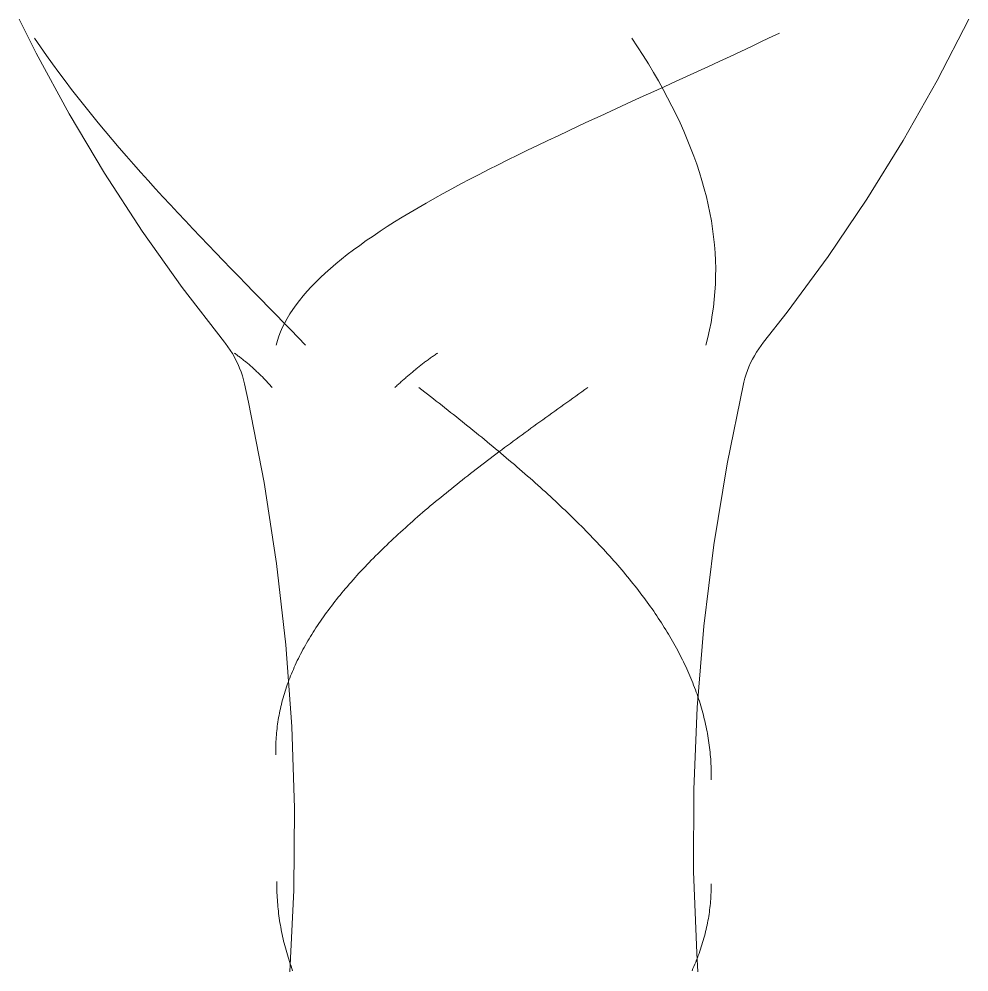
# Model space of a CAD drawing. Header units: inches. Extents: x -54880 to -186, y -132 to 853.
# Drawn here: x -54438.78 to -54420.15, y 101.31 to 120 of the extents above; entities that cross this region are included whole.
import ezdxf

# ---------------------------------------------------------------- set-up
doc = ezdxf.new("R2010")
doc.units = ezdxf.units.IN
doc.header["$MEASUREMENT"] = 0
doc.layers.add('Q-SPCQ', color=91, linetype='Continuous', lineweight=9)

# ---------------------------------------------------------------- blocks, each defined once
blk = doc.blocks.new('FP_227-Section 1')
at = {"layer": 'Q-SPCQ', "flags": 128}
for points in [[(21708.058, 101.312), (21708.134, 102.917), (21708.146, 104.523), (21708.093, 106.128), (21707.977, 107.73), (21707.796, 109.325), (21707.552, 110.913), (21707.245, 112.489), (21707.165, 112.849)], [(21716.95, 112.849), (21716.629, 111.275), (21716.37, 109.69), (21716.175, 108.096), (21716.044, 106.496), (21715.976, 104.891), (21715.973, 103.285), (21716.035, 101.68), (21716.058, 101.312)]]:
    blk.add_lwpolyline(points, dxfattribs=at)
blk = doc.blocks.new('FP_228-Section 1')
at = {"layer": 'Q-SPCQ'}
for p, q in [((21710.587, 112.774), (21710.644, 112.73)), ((21710.644, 112.73), (21710.7, 112.686)), ((21710.7, 112.686), (21710.757, 112.641)), ((21713.779, 112.69), (21713.72, 112.648)), ((21713.838, 112.732), (21713.779, 112.69)), ((21713.897, 112.774), (21713.838, 112.732)), ((21710.757, 112.641), (21710.814, 112.597)), ((21710.814, 112.597), (21710.871, 112.553)), ((21710.871, 112.553), (21710.927, 112.508)), ((21710.927, 112.508), (21710.983, 112.464)), ((21713.543, 112.522), (21713.485, 112.48)), ((21713.602, 112.564), (21713.543, 112.522)), ((21713.661, 112.606), (21713.602, 112.564)), ((21713.72, 112.648), (21713.661, 112.606)), ((21710.983, 112.464), (21711.04, 112.42)), ((21711.04, 112.42), (21711.096, 112.375)), ((21711.096, 112.375), (21711.152, 112.331)), ((21711.152, 112.331), (21711.208, 112.286)), ((21713.25, 112.312), (21713.191, 112.27)), ((21713.308, 112.354), (21713.25, 112.312)), ((21713.367, 112.396), (21713.308, 112.354)), ((21713.426, 112.438), (21713.367, 112.396)), ((21713.485, 112.48), (21713.426, 112.438)), ((21711.208, 112.286), (21711.264, 112.242)), ((21711.264, 112.242), (21711.32, 112.197)), ((21711.32, 112.197), (21711.376, 112.153)), ((21711.376, 112.153), (21711.431, 112.108)), ((21713.016, 112.143), (21712.957, 112.101)), ((21713.074, 112.186), (21713.016, 112.143)), ((21713.133, 112.228), (21713.074, 112.186)), ((21713.191, 112.27), (21713.133, 112.228)), ((21711.431, 112.108), (21711.487, 112.064)), ((21711.487, 112.064), (21711.542, 112.019)), ((21711.542, 112.019), (21711.597, 111.975)), ((21711.597, 111.975), (21711.652, 111.93)), ((21712.783, 111.975), (21712.725, 111.933)), ((21712.841, 112.017), (21712.783, 111.975)), ((21712.899, 112.059), (21712.841, 112.017)), ((21712.957, 112.101), (21712.899, 112.059)), ((21711.652, 111.93), (21711.707, 111.886)), ((21711.707, 111.886), (21711.762, 111.841)), ((21711.762, 111.841), (21711.817, 111.797)), ((21711.817, 111.797), (21711.871, 111.752)), ((21711.871, 111.752), (21711.925, 111.708)), ((21712.494, 111.764), (21712.437, 111.721)), ((21712.552, 111.806), (21712.494, 111.764)), ((21712.609, 111.848), (21712.552, 111.806)), ((21712.667, 111.89), (21712.609, 111.848)), ((21712.725, 111.933), (21712.667, 111.89)), ((21711.925, 111.708), (21711.979, 111.663)), ((21711.979, 111.663), (21712.033, 111.618)), ((21712.033, 111.618), (21712.087, 111.574)), ((21712.087, 111.574), (21712.14, 111.529)), ((21712.266, 111.595), (21712.209, 111.552)), ((21712.323, 111.637), (21712.266, 111.595)), ((21712.38, 111.679), (21712.323, 111.637)), ((21712.437, 111.721), (21712.38, 111.679)), ((21711.984, 111.383), (21711.928, 111.341)), ((21712.04, 111.426), (21711.984, 111.383)), ((21712.096, 111.468), (21712.04, 111.426)), ((21712.153, 111.51), (21712.096, 111.468)), ((21712.14, 111.529), (21712.194, 111.485)), ((21712.209, 111.552), (21712.153, 111.51)), ((21712.194, 111.485), (21712.247, 111.44)), ((21712.247, 111.44), (21712.3, 111.395)), ((21712.3, 111.395), (21712.352, 111.351)), ((21711.762, 111.214), (21711.707, 111.172)), ((21711.817, 111.256), (21711.762, 111.214)), ((21711.873, 111.299), (21711.817, 111.256)), ((21711.928, 111.341), (21711.873, 111.299)), ((21712.352, 111.351), (21712.405, 111.306)), ((21712.405, 111.306), (21712.457, 111.261)), ((21712.457, 111.261), (21712.509, 111.217)), ((21712.509, 111.217), (21712.561, 111.172)), ((21711.543, 111.045), (21711.489, 111.002)), ((21711.598, 111.087), (21711.543, 111.045)), ((21711.652, 111.129), (21711.598, 111.087)), ((21711.707, 111.172), (21711.652, 111.129)), ((21712.561, 111.172), (21712.613, 111.127)), ((21712.613, 111.127), (21712.664, 111.083)), ((21712.664, 111.083), (21712.715, 111.038)), ((21712.715, 111.038), (21712.766, 110.993)), ((21711.275, 110.833), (21711.222, 110.79)), ((21711.328, 110.875), (21711.275, 110.833)), ((21711.382, 110.917), (21711.328, 110.875)), ((21711.435, 110.96), (21711.382, 110.917)), ((21711.489, 111.002), (21711.435, 110.96)), ((21712.766, 110.993), (21712.817, 110.948)), ((21712.817, 110.948), (21712.867, 110.904)), ((21712.867, 110.904), (21712.917, 110.859)), ((21712.917, 110.859), (21712.967, 110.814)), ((21711.065, 110.663), (21711.014, 110.62)), ((21711.118, 110.705), (21711.065, 110.663)), ((21711.17, 110.748), (21711.118, 110.705)), ((21711.222, 110.79), (21711.17, 110.748)), ((21712.967, 110.814), (21713.017, 110.769)), ((21713.017, 110.769), (21713.066, 110.725)), ((21713.066, 110.725), (21713.115, 110.68)), ((21713.115, 110.68), (21713.164, 110.635)), ((21713.164, 110.635), (21713.213, 110.59)), ((21710.809, 110.451), (21710.759, 110.408)), ((21710.86, 110.493), (21710.809, 110.451)), ((21710.911, 110.536), (21710.86, 110.493)), ((21710.962, 110.578), (21710.911, 110.536)), ((21711.014, 110.62), (21710.962, 110.578)), ((21713.213, 110.59), (21713.261, 110.545)), ((21713.261, 110.545), (21713.309, 110.501)), ((21713.309, 110.501), (21713.357, 110.456)), ((21713.357, 110.456), (21713.404, 110.411)), ((21710.61, 110.281), (21710.561, 110.238)), ((21710.659, 110.323), (21710.61, 110.281)), ((21710.709, 110.366), (21710.659, 110.323)), ((21710.759, 110.408), (21710.709, 110.366)), ((21713.404, 110.411), (21713.451, 110.366)), ((21713.451, 110.366), (21713.498, 110.321)), ((21713.498, 110.321), (21713.544, 110.276)), ((21713.544, 110.276), (21713.591, 110.232)), ((21710.416, 110.11), (21710.368, 110.068)), ((21710.464, 110.153), (21710.416, 110.11)), ((21710.512, 110.196), (21710.464, 110.153)), ((21710.561, 110.238), (21710.512, 110.196)), ((21713.591, 110.232), (21713.637, 110.187)), ((21713.637, 110.187), (21713.682, 110.142)), ((21713.682, 110.142), (21713.727, 110.097)), ((21713.727, 110.097), (21713.772, 110.052)), ((21710.18, 109.898), (21710.134, 109.855)), ((21710.227, 109.94), (21710.18, 109.898)), ((21710.274, 109.983), (21710.227, 109.94)), ((21710.321, 110.025), (21710.274, 109.983)), ((21710.368, 110.068), (21710.321, 110.025)), ((21713.772, 110.052), (21713.817, 110.007)), ((21713.817, 110.007), (21713.861, 109.962)), ((21713.861, 109.962), (21713.905, 109.917)), ((21713.905, 109.917), (21713.949, 109.872)), ((21709.999, 109.727), (21709.954, 109.685)), ((21710.044, 109.77), (21709.999, 109.727)), ((21710.089, 109.812), (21710.044, 109.77)), ((21710.134, 109.855), (21710.089, 109.812)), ((21713.949, 109.872), (21713.992, 109.827)), ((21713.992, 109.827), (21714.035, 109.782)), ((21714.035, 109.782), (21714.078, 109.737)), ((21714.078, 109.737), (21714.12, 109.692)), ((21709.78, 109.514), (21709.737, 109.472)), ((21709.823, 109.557), (21709.78, 109.514)), ((21709.866, 109.599), (21709.823, 109.557)), ((21709.91, 109.642), (21709.866, 109.599)), ((21709.954, 109.685), (21709.91, 109.642)), ((21714.12, 109.692), (21714.162, 109.648)), ((21714.162, 109.648), (21714.204, 109.603)), ((21714.204, 109.603), (21714.245, 109.558)), ((21714.245, 109.558), (21714.286, 109.513)), ((21714.286, 109.513), (21714.327, 109.468)), ((21709.612, 109.344), (21709.571, 109.301)), ((21709.653, 109.386), (21709.612, 109.344)), ((21709.695, 109.429), (21709.653, 109.386)), ((21709.737, 109.472), (21709.695, 109.429)), ((21714.327, 109.468), (21714.367, 109.423)), ((21714.367, 109.423), (21714.407, 109.378)), ((21714.407, 109.378), (21714.446, 109.333)), ((21714.446, 109.333), (21714.485, 109.287)), ((21709.45, 109.173), (21709.41, 109.13)), ((21709.49, 109.216), (21709.45, 109.173)), ((21709.53, 109.258), (21709.49, 109.216)), ((21709.571, 109.301), (21709.53, 109.258)), ((21714.485, 109.287), (21714.524, 109.242)), ((21714.524, 109.242), (21714.563, 109.197)), ((21714.563, 109.197), (21714.601, 109.152)), ((21714.601, 109.152), (21714.638, 109.107)), ((21709.257, 108.959), (21709.22, 108.917)), ((21709.295, 109.002), (21709.257, 108.959)), ((21709.333, 109.045), (21709.295, 109.002)), ((21709.371, 109.087), (21709.333, 109.045)), ((21709.41, 109.13), (21709.371, 109.087)), ((21714.638, 109.107), (21714.676, 109.062)), ((21714.676, 109.062), (21714.713, 109.017)), ((21714.713, 109.017), (21714.749, 108.972)), ((21714.749, 108.972), (21714.785, 108.927)), ((21709.11, 108.788), (21709.075, 108.746)), ((21709.146, 108.831), (21709.11, 108.788)), ((21709.183, 108.874), (21709.146, 108.831)), ((21709.22, 108.917), (21709.183, 108.874)), ((21714.785, 108.927), (21714.821, 108.882)), ((21714.821, 108.882), (21714.856, 108.837)), ((21714.856, 108.837), (21714.891, 108.792)), ((21714.891, 108.792), (21714.926, 108.747)), ((21708.937, 108.575), (21708.904, 108.532)), ((21708.971, 108.617), (21708.937, 108.575)), ((21709.005, 108.66), (21708.971, 108.617)), ((21709.04, 108.703), (21709.005, 108.66)), ((21709.075, 108.746), (21709.04, 108.703)), ((21714.926, 108.747), (21714.96, 108.702)), ((21714.96, 108.702), (21714.994, 108.656)), ((21714.994, 108.656), (21715.028, 108.611)), ((21715.028, 108.611), (21715.061, 108.566)), ((21708.807, 108.404), (21708.775, 108.361)), ((21708.839, 108.446), (21708.807, 108.404)), ((21708.871, 108.489), (21708.839, 108.446)), ((21708.904, 108.532), (21708.871, 108.489)), ((21715.061, 108.566), (21715.093, 108.521)), ((21715.093, 108.521), (21715.125, 108.476)), ((21715.125, 108.476), (21715.157, 108.431)), ((21715.157, 108.431), (21715.189, 108.386)), ((21708.683, 108.232), (21708.654, 108.19)), ((21708.713, 108.275), (21708.683, 108.232)), ((21708.744, 108.318), (21708.713, 108.275)), ((21708.775, 108.361), (21708.744, 108.318)), ((21715.189, 108.386), (21715.22, 108.34)), ((21715.22, 108.34), (21715.25, 108.295)), ((21715.25, 108.295), (21715.28, 108.25)), ((21715.28, 108.25), (21715.31, 108.205)), ((21715.31, 108.205), (21715.34, 108.16)), ((21708.54, 108.018), (21708.513, 107.975)), ((21708.568, 108.061), (21708.54, 108.018)), ((21708.596, 108.104), (21708.568, 108.061)), ((21708.625, 108.147), (21708.596, 108.104)), ((21708.654, 108.19), (21708.625, 108.147)), ((21715.34, 108.16), (21715.369, 108.115)), ((21715.369, 108.115), (21715.397, 108.069)), ((21715.397, 108.069), (21715.425, 108.024)), ((21715.425, 108.024), (21715.453, 107.979)), ((21708.434, 107.847), (21708.408, 107.804)), ((21708.46, 107.89), (21708.434, 107.847)), ((21708.486, 107.933), (21708.46, 107.89)), ((21708.513, 107.975), (21708.486, 107.933)), ((21715.453, 107.979), (21715.48, 107.934)), ((21715.48, 107.934), (21715.507, 107.888)), ((21715.507, 107.888), (21715.534, 107.843)), ((21715.534, 107.843), (21715.56, 107.798)), ((21708.335, 107.675), (21708.312, 107.633)), ((21708.359, 107.718), (21708.335, 107.675)), ((21708.384, 107.761), (21708.359, 107.718)), ((21708.408, 107.804), (21708.384, 107.761)), ((21715.56, 107.798), (21715.585, 107.753)), ((21715.585, 107.753), (21715.61, 107.708)), ((21715.61, 107.708), (21715.635, 107.662)), ((21715.635, 107.662), (21715.66, 107.617)), ((21708.223, 107.461), (21708.202, 107.418)), ((21708.245, 107.504), (21708.223, 107.461)), ((21708.267, 107.547), (21708.245, 107.504)), ((21708.289, 107.59), (21708.267, 107.547)), ((21708.312, 107.633), (21708.289, 107.59)), ((21715.66, 107.617), (21715.683, 107.572)), ((21715.683, 107.572), (21715.707, 107.527)), ((21715.707, 107.527), (21715.73, 107.481)), ((21715.73, 107.481), (21715.753, 107.436)), ((21708.143, 107.29), (21708.124, 107.247)), ((21708.162, 107.332), (21708.143, 107.29)), ((21708.182, 107.375), (21708.162, 107.332)), ((21708.202, 107.418), (21708.182, 107.375)), ((21715.753, 107.436), (21715.775, 107.391)), ((21715.775, 107.391), (21715.796, 107.346)), ((21715.796, 107.346), (21715.818, 107.3)), ((21715.818, 107.3), (21715.839, 107.255)), ((21708.07, 107.118), (21708.053, 107.075)), ((21708.087, 107.161), (21708.07, 107.118)), ((21708.105, 107.204), (21708.087, 107.161)), ((21708.124, 107.247), (21708.105, 107.204)), ((21715.839, 107.255), (21715.859, 107.21)), ((21715.859, 107.21), (21715.879, 107.164)), ((21715.879, 107.164), (21715.899, 107.119)), ((21715.899, 107.119), (21715.918, 107.074)), ((21707.99, 106.903), (21707.976, 106.86)), ((21708.005, 106.946), (21707.99, 106.903)), ((21708.021, 106.989), (21708.005, 106.946)), ((21708.037, 107.032), (21708.021, 106.989)), ((21708.053, 107.075), (21708.037, 107.032)), ((21715.918, 107.074), (21715.936, 107.029)), ((21715.936, 107.029), (21715.955, 106.983)), ((21715.955, 106.983), (21715.972, 106.938)), ((21715.972, 106.938), (21715.99, 106.893)), ((21715.99, 106.893), (21716.007, 106.847)), ((21707.936, 106.731), (21707.924, 106.688)), ((21707.949, 106.774), (21707.936, 106.731)), ((21707.962, 106.817), (21707.949, 106.774)), ((21707.976, 106.86), (21707.962, 106.817)), ((21716.007, 106.847), (21716.023, 106.802)), ((21716.023, 106.802), (21716.039, 106.757)), ((21716.039, 106.757), (21716.055, 106.711)), ((21716.055, 106.711), (21716.07, 106.666)), ((21707.889, 106.56), (21707.879, 106.517)), ((21707.9, 106.603), (21707.889, 106.56)), ((21707.912, 106.646), (21707.9, 106.603)), ((21707.924, 106.688), (21707.912, 106.646)), ((21716.07, 106.666), (21716.085, 106.621)), ((21716.085, 106.621), (21716.099, 106.575)), ((21716.099, 106.575), (21716.113, 106.53)), ((21716.113, 106.53), (21716.126, 106.485)), ((21707.843, 106.345), (21707.835, 106.302)), ((21707.851, 106.388), (21707.843, 106.345)), ((21707.86, 106.431), (21707.851, 106.388)), ((21707.869, 106.474), (21707.86, 106.431)), ((21707.879, 106.517), (21707.869, 106.474)), ((21716.126, 106.485), (21716.139, 106.439)), ((21716.139, 106.439), (21716.152, 106.394)), ((21716.152, 106.394), (21716.164, 106.349)), ((21716.164, 106.349), (21716.175, 106.303)), ((21707.815, 106.173), (21707.809, 106.13)), ((21707.821, 106.216), (21707.815, 106.173)), ((21707.828, 106.259), (21707.821, 106.216)), ((21707.835, 106.302), (21707.828, 106.259)), ((21716.175, 106.303), (21716.186, 106.258)), ((21716.186, 106.258), (21716.197, 106.213)), ((21716.197, 106.213), (21716.207, 106.167)), ((21716.207, 106.167), (21716.217, 106.122)), ((21707.795, 106.001), (21707.791, 105.958)), ((21707.799, 106.044), (21707.795, 106.001)), ((21707.804, 106.087), (21707.799, 106.044)), ((21707.809, 106.13), (21707.804, 106.087)), ((21716.217, 106.122), (21716.226, 106.076)), ((21716.226, 106.076), (21716.235, 106.031)), ((21716.235, 106.031), (21716.244, 105.986)), ((21716.244, 105.986), (21716.252, 105.94)), ((21707.782, 105.786), (21707.78, 105.743)), ((21707.783, 105.829), (21707.782, 105.786)), ((21707.785, 105.872), (21707.783, 105.829)), ((21707.788, 105.915), (21707.785, 105.872)), ((21707.791, 105.958), (21707.788, 105.915)), ((21716.252, 105.94), (21716.259, 105.895)), ((21716.259, 105.895), (21716.266, 105.85)), ((21716.266, 105.85), (21716.273, 105.804)), ((21716.273, 105.804), (21716.279, 105.759)), ((21707.78, 105.743), (21707.78, 105.7)), ((21707.78, 105.7), (21707.78, 105.657)), ((21707.78, 105.657), (21707.78, 105.614)), ((21707.78, 105.614), (21707.781, 105.571)), ((21716.279, 105.759), (21716.285, 105.713)), ((21716.285, 105.713), (21716.29, 105.668)), ((21716.29, 105.668), (21716.295, 105.623)), ((21716.295, 105.623), (21716.3, 105.577)), ((21716.3, 105.577), (21716.304, 105.532)), ((21716.304, 105.532), (21716.307, 105.486)), ((21716.307, 105.486), (21716.31, 105.441)), ((21716.31, 105.441), (21716.313, 105.396)), ((21716.313, 105.396), (21716.315, 105.35)), ((21716.315, 105.35), (21716.317, 105.305)), ((21716.317, 105.305), (21716.318, 105.259)), ((21716.318, 105.259), (21716.319, 105.214)), ((21716.319, 105.214), (21716.319, 105.169)), ((21716.319, 105.169), (21716.319, 105.123)), ((21716.319, 105.123), (21716.319, 105.078)), ((21707.8, 103.087), (21707.8, 103.042)), ((21707.8, 103.042), (21707.8, 102.997)), ((21707.8, 102.997), (21707.801, 102.952)), ((21716.317, 103.041), (21716.317, 102.999)), ((21716.317, 102.999), (21716.317, 102.956)), ((21707.801, 102.952), (21707.802, 102.907)), ((21707.802, 102.907), (21707.803, 102.862)), ((21707.803, 102.862), (21707.805, 102.817)), ((21707.805, 102.817), (21707.807, 102.772)), ((21716.311, 102.785), (21716.308, 102.742)), ((21716.313, 102.828), (21716.311, 102.785)), ((21716.315, 102.87), (21716.313, 102.828)), ((21716.316, 102.913), (21716.315, 102.87)), ((21716.317, 102.956), (21716.316, 102.913)), ((21707.807, 102.772), (21707.81, 102.727)), ((21707.81, 102.727), (21707.813, 102.682)), ((21707.813, 102.682), (21707.817, 102.637)), ((21707.817, 102.637), (21707.821, 102.592)), ((21716.297, 102.614), (21716.292, 102.572)), ((21716.301, 102.657), (21716.297, 102.614)), ((21716.305, 102.7), (21716.301, 102.657)), ((21716.308, 102.742), (21716.305, 102.7)), ((21707.821, 102.592), (21707.825, 102.547)), ((21707.825, 102.547), (21707.83, 102.502)), ((21707.83, 102.502), (21707.835, 102.457)), ((21707.835, 102.457), (21707.841, 102.413)), ((21707.841, 102.413), (21707.847, 102.368)), ((21716.275, 102.444), (21716.268, 102.401)), ((21716.281, 102.486), (21716.275, 102.444)), ((21716.287, 102.529), (21716.281, 102.486)), ((21716.292, 102.572), (21716.287, 102.529)), ((21707.847, 102.368), (21707.854, 102.323)), ((21707.854, 102.323), (21707.861, 102.278)), ((21707.861, 102.278), (21707.869, 102.233)), ((21707.869, 102.233), (21707.876, 102.188)), ((21716.237, 102.23), (21716.227, 102.188)), ((21716.245, 102.273), (21716.237, 102.23)), ((21716.253, 102.316), (21716.245, 102.273)), ((21716.261, 102.358), (21716.253, 102.316)), ((21716.268, 102.401), (21716.261, 102.358)), ((21707.876, 102.188), (21707.885, 102.143)), ((21707.885, 102.143), (21707.894, 102.098)), ((21707.894, 102.098), (21707.903, 102.053)), ((21707.903, 102.053), (21707.913, 102.008)), ((21716.197, 102.06), (21716.186, 102.017)), ((21716.208, 102.103), (21716.197, 102.06)), ((21716.218, 102.145), (21716.208, 102.103)), ((21716.227, 102.188), (21716.218, 102.145)), ((21707.913, 102.008), (21707.923, 101.963)), ((21707.923, 101.963), (21707.933, 101.919)), ((21707.933, 101.919), (21707.944, 101.874)), ((21707.944, 101.874), (21707.956, 101.829)), ((21716.149, 101.889), (21716.136, 101.847)), ((21716.162, 101.932), (21716.149, 101.889)), ((21716.174, 101.975), (21716.162, 101.932)), ((21716.186, 102.017), (21716.174, 101.975)), ((21707.956, 101.829), (21707.968, 101.784)), ((21707.968, 101.784), (21707.98, 101.739)), ((21707.98, 101.739), (21707.993, 101.694)), ((21707.993, 101.694), (21708.006, 101.649)), ((21716.079, 101.676), (21716.063, 101.634)), ((21716.094, 101.719), (21716.079, 101.676)), ((21716.109, 101.761), (21716.094, 101.719)), ((21716.123, 101.804), (21716.109, 101.761)), ((21716.136, 101.847), (21716.123, 101.804)), ((21708.006, 101.649), (21708.02, 101.604)), ((21708.02, 101.604), (21708.034, 101.56)), ((21708.034, 101.56), (21708.048, 101.515)), ((21708.048, 101.515), (21708.063, 101.47)), ((21716.014, 101.506), (21715.996, 101.463)), ((21716.031, 101.548), (21716.014, 101.506)), ((21716.047, 101.591), (21716.031, 101.548)), ((21716.063, 101.634), (21716.047, 101.591)), ((21708.063, 101.47), (21708.078, 101.425)), ((21708.078, 101.425), (21708.094, 101.38)), ((21708.094, 101.38), (21708.11, 101.335)), ((21715.96, 101.378), (21715.941, 101.335)), ((21715.978, 101.42), (21715.96, 101.378)), ((21715.996, 101.463), (21715.978, 101.42))]:
    blk.add_line(p, q, dxfattribs=at)
blk = doc.blocks.new('FP_229-Section 1')
at = {"layer": 'Q-SPCQ', "flags": 128}
for points in [[(21706.773, 113.662), (21705.945, 114.735), (21705.161, 115.84), (21704.422, 116.975), (21703.729, 118.139), (21703.083, 119.33), (21702.745, 120)], [(21721.37, 120), (21720.751, 118.795), (21720.083, 117.616), (21719.37, 116.465), (21718.61, 115.343), (21717.806, 114.252), (21717.343, 113.662)]]:
    blk.add_lwpolyline(points, dxfattribs=at)
blk = doc.blocks.new('FP_230-Section 1')
at = {"layer": 'Q-SPCQ'}
for p, q in [((21703.051, 119.623), (21703.166, 119.455)), ((21714.764, 119.623), (21714.875, 119.455)), ((21717.527, 119.663), (21717.318, 119.564)), ((21717.658, 119.726), (21717.527, 119.663)), ((21703.166, 119.455), (21703.283, 119.287)), ((21714.875, 119.455), (21714.982, 119.287)), ((21717.109, 119.465), (21716.898, 119.366)), ((21717.318, 119.564), (21717.109, 119.465)), ((21703.283, 119.287), (21703.403, 119.12)), ((21714.982, 119.287), (21715.085, 119.12)), ((21716.686, 119.268), (21716.474, 119.169)), ((21716.898, 119.366), (21716.686, 119.268)), ((21703.403, 119.12), (21703.525, 118.953)), ((21715.085, 119.12), (21715.185, 118.953)), ((21716.261, 119.071), (21716.047, 118.973)), ((21716.474, 119.169), (21716.261, 119.071)), ((21703.525, 118.953), (21703.649, 118.787)), ((21715.185, 118.953), (21715.281, 118.787)), ((21715.833, 118.875), (21715.62, 118.777)), ((21716.047, 118.973), (21715.833, 118.875)), ((21703.649, 118.787), (21703.775, 118.621)), ((21715.406, 118.68), (21715.193, 118.582)), ((21715.281, 118.787), (21715.374, 118.621)), ((21715.62, 118.777), (21715.406, 118.68)), ((21703.775, 118.621), (21703.904, 118.456)), ((21714.98, 118.485), (21714.768, 118.388)), ((21715.193, 118.582), (21714.98, 118.485)), ((21715.374, 118.621), (21715.463, 118.456)), ((21703.904, 118.456), (21704.034, 118.291)), ((21714.768, 118.388), (21714.557, 118.291)), ((21715.463, 118.456), (21715.548, 118.291)), ((21704.034, 118.291), (21704.166, 118.127)), ((21704.166, 118.127), (21704.3, 117.963)), ((21714.346, 118.194), (21714.137, 118.098)), ((21714.557, 118.291), (21714.346, 118.194)), ((21715.548, 118.291), (21715.629, 118.127)), ((21715.629, 118.127), (21715.706, 117.963)), ((21704.3, 117.963), (21704.435, 117.8)), ((21713.929, 118.001), (21713.723, 117.905)), ((21714.137, 118.098), (21713.929, 118.001)), ((21715.706, 117.963), (21715.78, 117.8)), ((21704.435, 117.8), (21704.573, 117.637)), ((21713.518, 117.809), (21713.314, 117.713)), ((21713.723, 117.905), (21713.518, 117.809)), ((21715.78, 117.8), (21715.849, 117.637)), ((21704.573, 117.637), (21704.711, 117.475)), ((21713.113, 117.618), (21712.914, 117.522)), ((21713.314, 117.713), (21713.113, 117.618)), ((21715.849, 117.637), (21715.914, 117.475)), ((21704.711, 117.475), (21704.851, 117.313)), ((21712.717, 117.427), (21712.522, 117.332)), ((21712.914, 117.522), (21712.717, 117.427)), ((21715.914, 117.475), (21715.976, 117.313)), ((21704.851, 117.313), (21704.992, 117.152)), ((21712.33, 117.237), (21712.14, 117.142)), ((21712.522, 117.332), (21712.33, 117.237)), ((21715.976, 117.313), (21716.033, 117.152)), ((21704.992, 117.152), (21705.135, 116.991)), ((21705.135, 116.991), (21705.278, 116.831)), ((21711.953, 117.048), (21711.769, 116.954)), ((21712.14, 117.142), (21711.953, 117.048)), ((21716.033, 117.152), (21716.087, 116.991)), ((21716.087, 116.991), (21716.136, 116.831)), ((21705.278, 116.831), (21705.423, 116.672)), ((21711.587, 116.86), (21711.409, 116.766)), ((21711.769, 116.954), (21711.587, 116.86)), ((21716.136, 116.831), (21716.181, 116.672)), ((21705.423, 116.672), (21705.568, 116.513)), ((21711.234, 116.672), (21711.063, 116.578)), ((21711.409, 116.766), (21711.234, 116.672)), ((21716.181, 116.672), (21716.222, 116.513)), ((21705.568, 116.513), (21705.714, 116.355)), ((21710.895, 116.485), (21710.73, 116.392)), ((21711.063, 116.578), (21710.895, 116.485)), ((21716.222, 116.513), (21716.259, 116.355)), ((21705.714, 116.355), (21705.861, 116.197)), ((21710.569, 116.299), (21710.412, 116.206)), ((21710.73, 116.392), (21710.569, 116.299)), ((21716.259, 116.355), (21716.292, 116.197)), ((21705.861, 116.197), (21706.008, 116.04)), ((21710.259, 116.114), (21710.11, 116.021)), ((21710.412, 116.206), (21710.259, 116.114)), ((21716.292, 116.197), (21716.321, 116.04)), ((21706.008, 116.04), (21706.156, 115.883)), ((21706.156, 115.883), (21706.305, 115.727)), ((21709.964, 115.929), (21709.823, 115.837)), ((21710.11, 116.021), (21709.964, 115.929)), ((21716.321, 116.04), (21716.345, 115.883)), ((21716.345, 115.883), (21716.365, 115.727)), ((21706.305, 115.727), (21706.453, 115.572)), ((21709.686, 115.745), (21709.554, 115.654)), ((21709.823, 115.837), (21709.686, 115.745)), ((21716.365, 115.727), (21716.381, 115.572)), ((21706.453, 115.572), (21706.602, 115.417)), ((21709.425, 115.562), (21709.302, 115.471)), ((21709.554, 115.654), (21709.425, 115.562)), ((21716.381, 115.572), (21716.393, 115.417)), ((21706.602, 115.417), (21706.75, 115.262)), ((21709.182, 115.38), (21709.067, 115.29)), ((21709.302, 115.471), (21709.182, 115.38)), ((21716.393, 115.417), (21716.401, 115.262)), ((21706.75, 115.262), (21706.899, 115.109)), ((21708.957, 115.199), (21708.851, 115.109)), ((21709.067, 115.29), (21708.957, 115.199)), ((21716.401, 115.262), (21716.405, 115.109)), ((21706.899, 115.109), (21707.048, 114.956)), ((21707.048, 114.956), (21707.196, 114.803)), ((21708.654, 114.929), (21708.563, 114.839)), ((21708.75, 115.019), (21708.654, 114.929)), ((21708.851, 115.109), (21708.75, 115.019)), ((21716.404, 114.956), (21716.4, 114.803)), ((21716.405, 115.109), (21716.404, 114.956)), ((21707.196, 114.803), (21707.344, 114.652)), ((21708.476, 114.75), (21708.394, 114.661)), ((21708.563, 114.839), (21708.476, 114.75)), ((21716.4, 114.803), (21716.391, 114.652)), ((21707.344, 114.652), (21707.491, 114.5)), ((21708.317, 114.572), (21708.244, 114.483)), ((21708.394, 114.661), (21708.317, 114.572)), ((21716.391, 114.652), (21716.378, 114.5)), ((21707.491, 114.5), (21707.638, 114.35)), ((21708.177, 114.394), (21708.114, 114.306)), ((21708.244, 114.483), (21708.177, 114.394)), ((21716.378, 114.5), (21716.361, 114.35)), ((21707.638, 114.35), (21707.784, 114.2)), ((21707.784, 114.2), (21707.93, 114.051)), ((21708.057, 114.218), (21708.004, 114.13)), ((21708.114, 114.306), (21708.057, 114.218)), ((21716.339, 114.2), (21716.314, 114.051)), ((21716.361, 114.35), (21716.339, 114.2)), ((21707.956, 114.042), (21707.912, 113.955)), ((21707.93, 114.051), (21708.074, 113.902)), ((21708.004, 114.13), (21707.956, 114.042)), ((21716.314, 114.051), (21716.285, 113.902)), ((21707.874, 113.867), (21707.84, 113.78)), ((21707.912, 113.955), (21707.874, 113.867)), ((21708.074, 113.902), (21708.218, 113.754)), ((21716.285, 113.902), (21716.252, 113.754)), ((21707.811, 113.693), (21707.787, 113.607)), ((21707.84, 113.78), (21707.811, 113.693)), ((21708.218, 113.754), (21708.36, 113.607)), ((21716.252, 113.754), (21716.214, 113.607))]:
    blk.add_line(p, q, dxfattribs=at)
blk = doc.blocks.new('FP_231-Section 1')
at = {"layer": 'Q-SPCQ', "flags": 128}
for points in [[(21707.165, 112.849), (21707.146, 112.926), (21707.124, 113.003), (21707.099, 113.079), (21707.07, 113.154), (21707.039, 113.228), (21707.005, 113.3), (21706.968, 113.371), (21706.928, 113.44), (21706.885, 113.508), (21706.84, 113.574), (21706.792, 113.638), (21706.773, 113.662)], [(21717.343, 113.662), (21717.294, 113.599), (21717.248, 113.533), (21717.204, 113.466), (21717.163, 113.398), (21717.125, 113.327), (21717.09, 113.256), (21717.057, 113.182), (21717.028, 113.108), (21717.001, 113.033), (21716.978, 112.956), (21716.957, 112.879), (21716.95, 112.849)]]:
    blk.add_lwpolyline(points, dxfattribs=at)
blk = doc.blocks.new('FP_232-Section 1')
at = {"layer": 'Q-SPCQ'}
for p, q in [((21706.964, 113.45), (21706.981, 113.439)), ((21706.981, 113.439), (21706.997, 113.427)), ((21710.937, 113.439), (21710.919, 113.427)), ((21710.954, 113.45), (21710.937, 113.439)), ((21706.997, 113.427), (21707.013, 113.415)), ((21707.013, 113.415), (21707.029, 113.403)), ((21707.029, 113.403), (21707.045, 113.391)), ((21707.045, 113.391), (21707.061, 113.379)), ((21707.061, 113.379), (21707.077, 113.367)), ((21707.077, 113.367), (21707.093, 113.355)), ((21707.093, 113.355), (21707.109, 113.343)), ((21707.109, 113.343), (21707.124, 113.331)), ((21707.124, 113.331), (21707.14, 113.318)), ((21707.14, 113.318), (21707.156, 113.306)), ((21707.156, 113.306), (21707.171, 113.293)), ((21707.171, 113.293), (21707.186, 113.281)), ((21707.186, 113.281), (21707.202, 113.268)), ((21707.202, 113.268), (21707.217, 113.255)), ((21707.217, 113.255), (21707.232, 113.242)), ((21710.681, 113.255), (21710.664, 113.242)), ((21710.698, 113.268), (21710.681, 113.255)), ((21710.715, 113.281), (21710.698, 113.268)), ((21710.731, 113.293), (21710.715, 113.281)), ((21710.748, 113.306), (21710.731, 113.293)), ((21710.765, 113.318), (21710.748, 113.306)), ((21710.782, 113.331), (21710.765, 113.318)), ((21710.799, 113.343), (21710.782, 113.331)), ((21710.816, 113.355), (21710.799, 113.343)), ((21710.833, 113.367), (21710.816, 113.355)), ((21710.85, 113.379), (21710.833, 113.367)), ((21710.868, 113.391), (21710.85, 113.379)), ((21710.885, 113.403), (21710.868, 113.391)), ((21710.902, 113.415), (21710.885, 113.403)), ((21710.919, 113.427), (21710.902, 113.415)), ((21707.232, 113.242), (21707.248, 113.23)), ((21707.248, 113.23), (21707.263, 113.217)), ((21707.263, 113.217), (21707.278, 113.204)), ((21707.278, 113.204), (21707.293, 113.191)), ((21707.293, 113.191), (21707.308, 113.177)), ((21707.308, 113.177), (21707.323, 113.164)), ((21707.323, 113.164), (21707.337, 113.151)), ((21707.337, 113.151), (21707.352, 113.138)), ((21707.352, 113.138), (21707.367, 113.124)), ((21707.367, 113.124), (21707.381, 113.111)), ((21707.381, 113.111), (21707.396, 113.097)), ((21707.396, 113.097), (21707.41, 113.084)), ((21707.41, 113.084), (21707.425, 113.07)), ((21707.425, 113.07), (21707.439, 113.057)), ((21710.451, 113.07), (21710.434, 113.057)), ((21710.467, 113.084), (21710.451, 113.07)), ((21710.483, 113.097), (21710.467, 113.084)), ((21710.5, 113.111), (21710.483, 113.097)), ((21710.516, 113.124), (21710.5, 113.111)), ((21710.532, 113.138), (21710.516, 113.124)), ((21710.549, 113.151), (21710.532, 113.138)), ((21710.565, 113.164), (21710.549, 113.151)), ((21710.582, 113.177), (21710.565, 113.164)), ((21710.598, 113.191), (21710.582, 113.177)), ((21710.615, 113.204), (21710.598, 113.191)), ((21710.631, 113.217), (21710.615, 113.204)), ((21710.648, 113.23), (21710.631, 113.217)), ((21710.664, 113.242), (21710.648, 113.23)), ((21707.439, 113.057), (21707.453, 113.043)), ((21707.453, 113.043), (21707.468, 113.029)), ((21707.468, 113.029), (21707.482, 113.015)), ((21707.482, 113.015), (21707.496, 113.002)), ((21707.496, 113.002), (21707.51, 112.988)), ((21707.51, 112.988), (21707.524, 112.974)), ((21707.524, 112.974), (21707.537, 112.96)), ((21707.537, 112.96), (21707.551, 112.946)), ((21707.551, 112.946), (21707.565, 112.932)), ((21707.565, 112.932), (21707.579, 112.918)), ((21707.579, 112.918), (21707.592, 112.903)), ((21707.592, 112.903), (21707.606, 112.889)), ((21707.606, 112.889), (21707.619, 112.875)), ((21707.619, 112.875), (21707.632, 112.861)), ((21710.225, 112.875), (21710.209, 112.861)), ((21710.241, 112.889), (21710.225, 112.875)), ((21710.257, 112.903), (21710.241, 112.889)), ((21710.273, 112.918), (21710.257, 112.903)), ((21710.289, 112.932), (21710.273, 112.918)), ((21710.305, 112.946), (21710.289, 112.932)), ((21710.321, 112.96), (21710.305, 112.946)), ((21710.337, 112.974), (21710.321, 112.96)), ((21710.353, 112.988), (21710.337, 112.974)), ((21710.37, 113.002), (21710.353, 112.988)), ((21710.386, 113.015), (21710.37, 113.002)), ((21710.402, 113.029), (21710.386, 113.015)), ((21710.418, 113.043), (21710.402, 113.029)), ((21710.434, 113.057), (21710.418, 113.043)), ((21707.632, 112.861), (21707.646, 112.846)), ((21707.646, 112.846), (21707.659, 112.832)), ((21707.659, 112.832), (21707.672, 112.818)), ((21707.672, 112.818), (21707.685, 112.803)), ((21707.685, 112.803), (21707.698, 112.789)), ((21707.698, 112.789), (21707.711, 112.774)), ((21710.129, 112.789), (21710.113, 112.774)), ((21710.145, 112.803), (21710.129, 112.789)), ((21710.161, 112.818), (21710.145, 112.803)), ((21710.177, 112.832), (21710.161, 112.818)), ((21710.193, 112.846), (21710.177, 112.832)), ((21710.209, 112.861), (21710.193, 112.846))]:
    blk.add_line(p, q, dxfattribs=at)
blk = doc.blocks.new('Basketball_Backstop-Performance_Sports_Systems-3103-Ceiling_Hung - 27_-0_ to 27_-11 7_8_-V226-Section 1')
at = {"layer": 'Q-SPCQ'}
for name in ['FP_229-Section 1', 'FP_230-Section 1', 'FP_231-Section 1', 'FP_232-Section 1', 'FP_227-Section 1', 'FP_228-Section 1']:
    blk.add_blockref(name, (-38070.762, 0), dxfattribs=at)

msp = doc.modelspace()

# ---------------------------------------------------------------- block references
at = {"layer": 'Q-SPCQ'}
msp.add_blockref('Basketball_Backstop-Performance_Sports_Systems-3103-Ceiling_Hung - 27_-0_ to 27_-11 7_8_-V226-Section 1', (-38070.76169, 0), dxfattribs=at)

doc.saveas('drawing.dxf')
